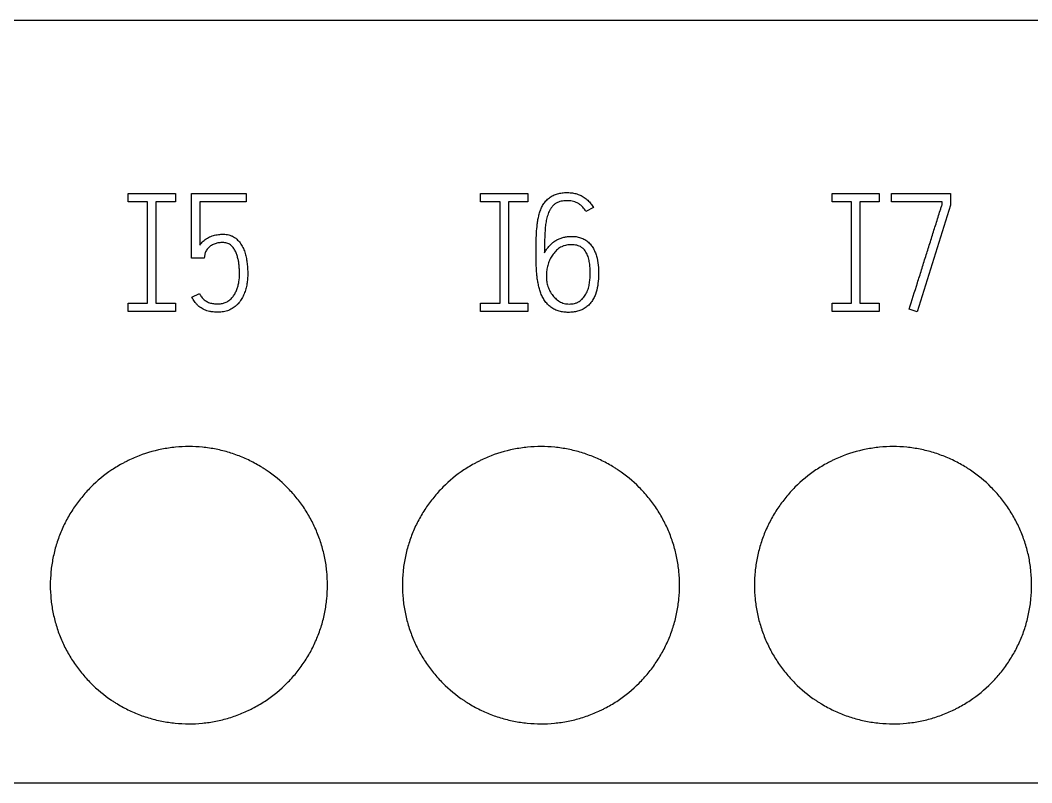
# Model space of a CAD drawing. Extents: x 0 to 420, y 0 to 297.
# Drawn here: x 139.72 to 154.32, y 223.28 to 234.28 of the extents above; entities that cross this region are included whole.
import ezdxf

# ---------------------------------------------------------------- set-up
doc = ezdxf.new("R2010")
doc.units = 0
doc.header["$LTSCALE"] = 23.1
doc.layers.add('10000_FRONT', color=7, linetype='CONTINUOUS')
doc.layers.add('10500_FRONT_LABELING', color=7, linetype='CONTINUOUS')

msp = doc.modelspace()

# ---------------------------------------------------------------- linework, layer by layer
at = {"layer": '10000_FRONT', "color": 7, "linetype": 'CONTINUOUS'}
for p, q in [((96.248, 234.284), (167.748, 234.284)), ((96.248, 223.284), (167.748, 223.284))]:
    msp.add_line(p, q, dxfattribs=at)
for points, knots in [([(144.158, 226.134), (144.158, 226.2), (144.155, 226.265), (144.142, 226.394), (144.133, 226.459), (144.108, 226.586), (144.092, 226.649), (144.064, 226.743), (144.053, 226.774), (144.031, 226.836), (144.019, 226.867), (143.982, 226.958), (143.926, 227.075), (143.86, 227.187), (143.806, 227.269), (143.787, 227.295), (143.748, 227.348), (143.728, 227.374), (143.665, 227.451), (143.621, 227.499), (143.483, 227.638), (143.383, 227.721), (143.26, 227.803), (143.246, 227.812), (143.218, 227.83), (143.204, 227.839), (143.162, 227.864), (143.133, 227.881), (143.046, 227.927), (142.987, 227.955), (142.867, 228.005), (142.805, 228.027), (142.711, 228.056), (142.68, 228.065), (142.616, 228.081), (142.583, 228.088), (142.486, 228.108), (142.356, 228.127), (142.226, 228.134), (142.095, 228.134), (142.029, 228.131), (141.931, 228.121), (141.898, 228.117), (141.833, 228.107), (141.671, 228.079), (141.514, 228.032), (141.363, 227.969), (141.333, 227.956), (141.288, 227.934), (141.273, 227.927), (141.243, 227.912), (141.17, 227.874), (141.1, 227.832), (140.937, 227.723), (140.836, 227.64), (140.72, 227.524), (140.697, 227.5), (140.653, 227.451), (140.632, 227.426), (140.57, 227.35), (140.531, 227.298), (140.459, 227.19), (140.425, 227.134), (140.379, 227.047), (140.364, 227.018), (140.336, 226.958), (140.323, 226.928), (140.285, 226.838), (140.242, 226.715), (140.21, 226.589), (140.191, 226.493), (140.185, 226.461), (140.175, 226.396), (140.171, 226.364), (140.162, 226.265), (140.158, 226.2), (140.158, 226.134)], [0, 0, 0, 0, 0.03125, 0.03125, 0.0625, 0.0625, 0.09375, 0.09375, 0.109375, 0.109375, 0.125, 0.125, 0.15625, 0.1875, 0.1875, 0.203125, 0.203125, 0.21875, 0.21875, 0.25, 0.25, 0.3125, 0.3125, 0.320312, 0.320312, 0.328125, 0.328125, 0.34375, 0.34375, 0.375, 0.375, 0.40625, 0.40625, 0.421875, 0.421875, 0.4375, 0.4375, 0.46875, 0.5, 0.5, 0.53125, 0.53125, 0.546875, 0.546875, 0.5625, 0.625, 0.625, 0.640625, 0.640625, 0.648438, 0.648438, 0.65625, 0.6875, 0.6875, 0.75, 0.75, 0.765625, 0.765625, 0.78125, 0.78125, 0.8125, 0.8125, 0.84375, 0.84375, 0.859375, 0.859375, 0.875, 0.875, 0.90625, 0.9375, 0.9375, 0.953125, 0.953125, 0.96875, 0.96875, 1, 1, 1, 1]), ([(149.238, 226.134), (149.238, 226.2), (149.235, 226.265), (149.222, 226.394), (149.213, 226.459), (149.188, 226.586), (149.172, 226.649), (149.144, 226.743), (149.133, 226.774), (149.111, 226.836), (149.099, 226.867), (149.062, 226.958), (149.006, 227.075), (148.94, 227.187), (148.886, 227.269), (148.867, 227.295), (148.828, 227.348), (148.808, 227.374), (148.745, 227.451), (148.701, 227.499), (148.563, 227.638), (148.463, 227.721), (148.34, 227.803), (148.326, 227.812), (148.298, 227.83), (148.284, 227.839), (148.242, 227.864), (148.213, 227.881), (148.126, 227.927), (148.067, 227.955), (147.947, 228.005), (147.885, 228.027), (147.791, 228.056), (147.76, 228.065), (147.696, 228.081), (147.663, 228.088), (147.566, 228.108), (147.436, 228.127), (147.306, 228.134), (147.175, 228.134), (147.109, 228.131), (147.011, 228.121), (146.978, 228.117), (146.913, 228.107), (146.751, 228.079), (146.594, 228.032), (146.443, 227.969), (146.413, 227.956), (146.368, 227.934), (146.353, 227.927), (146.323, 227.912), (146.25, 227.874), (146.18, 227.832), (146.017, 227.723), (145.916, 227.64), (145.8, 227.524), (145.777, 227.5), (145.733, 227.451), (145.712, 227.426), (145.65, 227.35), (145.611, 227.298), (145.539, 227.19), (145.505, 227.134), (145.459, 227.047), (145.444, 227.018), (145.416, 226.958), (145.403, 226.928), (145.365, 226.838), (145.322, 226.715), (145.29, 226.589), (145.271, 226.493), (145.265, 226.461), (145.255, 226.396), (145.251, 226.364), (145.242, 226.265), (145.238, 226.2), (145.238, 226.134)], [0, 0, 0, 0, 0.03125, 0.03125, 0.0625, 0.0625, 0.09375, 0.09375, 0.109375, 0.109375, 0.125, 0.125, 0.15625, 0.1875, 0.1875, 0.203125, 0.203125, 0.21875, 0.21875, 0.25, 0.25, 0.3125, 0.3125, 0.320312, 0.320312, 0.328125, 0.328125, 0.34375, 0.34375, 0.375, 0.375, 0.40625, 0.40625, 0.421875, 0.421875, 0.4375, 0.4375, 0.46875, 0.5, 0.5, 0.53125, 0.53125, 0.546875, 0.546875, 0.5625, 0.625, 0.625, 0.640625, 0.640625, 0.648438, 0.648438, 0.65625, 0.6875, 0.6875, 0.75, 0.75, 0.765625, 0.765625, 0.78125, 0.78125, 0.8125, 0.8125, 0.84375, 0.84375, 0.859375, 0.859375, 0.875, 0.875, 0.90625, 0.9375, 0.9375, 0.953125, 0.953125, 0.96875, 0.96875, 1, 1, 1, 1]), ([(154.318, 226.134), (154.318, 226.2), (154.315, 226.265), (154.302, 226.394), (154.293, 226.459), (154.268, 226.586), (154.252, 226.649), (154.224, 226.743), (154.213, 226.774), (154.191, 226.836), (154.179, 226.867), (154.142, 226.958), (154.086, 227.075), (154.02, 227.187), (153.966, 227.269), (153.947, 227.295), (153.908, 227.348), (153.888, 227.374), (153.825, 227.451), (153.781, 227.499), (153.643, 227.638), (153.543, 227.721), (153.42, 227.803), (153.406, 227.812), (153.378, 227.83), (153.364, 227.839), (153.322, 227.864), (153.293, 227.881), (153.206, 227.927), (153.147, 227.955), (153.027, 228.005), (152.965, 228.027), (152.871, 228.056), (152.84, 228.065), (152.776, 228.081), (152.743, 228.088), (152.646, 228.108), (152.516, 228.127), (152.386, 228.134), (152.255, 228.134), (152.189, 228.131), (152.091, 228.121), (152.058, 228.117), (151.993, 228.107), (151.831, 228.079), (151.674, 228.032), (151.523, 227.969), (151.493, 227.956), (151.448, 227.934), (151.433, 227.927), (151.403, 227.912), (151.33, 227.874), (151.26, 227.832), (151.097, 227.723), (150.996, 227.64), (150.88, 227.524), (150.857, 227.5), (150.813, 227.451), (150.792, 227.426), (150.73, 227.35), (150.691, 227.298), (150.619, 227.19), (150.585, 227.134), (150.539, 227.047), (150.524, 227.018), (150.496, 226.958), (150.483, 226.928), (150.445, 226.838), (150.402, 226.715), (150.37, 226.589), (150.351, 226.493), (150.345, 226.461), (150.335, 226.396), (150.331, 226.364), (150.322, 226.265), (150.318, 226.2), (150.318, 226.134)], [0, 0, 0, 0, 0.03125, 0.03125, 0.0625, 0.0625, 0.09375, 0.09375, 0.109375, 0.109375, 0.125, 0.125, 0.15625, 0.1875, 0.1875, 0.203125, 0.203125, 0.21875, 0.21875, 0.25, 0.25, 0.3125, 0.3125, 0.320312, 0.320312, 0.328125, 0.328125, 0.34375, 0.34375, 0.375, 0.375, 0.40625, 0.40625, 0.421875, 0.421875, 0.4375, 0.4375, 0.46875, 0.5, 0.5, 0.53125, 0.53125, 0.546875, 0.546875, 0.5625, 0.625, 0.625, 0.640625, 0.640625, 0.648438, 0.648438, 0.65625, 0.6875, 0.6875, 0.75, 0.75, 0.765625, 0.765625, 0.78125, 0.78125, 0.8125, 0.8125, 0.84375, 0.84375, 0.859375, 0.859375, 0.875, 0.875, 0.90625, 0.9375, 0.9375, 0.953125, 0.953125, 0.96875, 0.96875, 1, 1, 1, 1]), ([(140.158, 226.134), (140.158, 226.068), (140.162, 226.003), (140.174, 225.873), (140.184, 225.809), (140.209, 225.682), (140.225, 225.618), (140.253, 225.525), (140.263, 225.493), (140.286, 225.431), (140.297, 225.401), (140.335, 225.31), (140.39, 225.192), (140.457, 225.08), (140.511, 224.999), (140.53, 224.972), (140.569, 224.919), (140.589, 224.893), (140.652, 224.817), (140.696, 224.768), (140.834, 224.63), (140.934, 224.547), (141.057, 224.464), (141.071, 224.455), (141.099, 224.438), (141.113, 224.429), (141.155, 224.403), (141.184, 224.387), (141.271, 224.34), (141.33, 224.312), (141.45, 224.262), (141.512, 224.24), (141.606, 224.211), (141.637, 224.203), (141.701, 224.186), (141.734, 224.179), (141.831, 224.16), (141.961, 224.141), (142.091, 224.134), (142.222, 224.134), (142.287, 224.137), (142.386, 224.147), (142.419, 224.151), (142.484, 224.16), (142.517, 224.166), (142.613, 224.185), (142.677, 224.201), (142.802, 224.239), (142.863, 224.261), (142.954, 224.299), (142.984, 224.312), (143.029, 224.333), (143.044, 224.34), (143.073, 224.355), (143.146, 224.393), (143.217, 224.435), (143.379, 224.544), (143.48, 224.627), (143.597, 224.744), (143.62, 224.768), (143.664, 224.817), (143.685, 224.841), (143.747, 224.917), (143.786, 224.969), (143.858, 225.078), (143.892, 225.134), (143.938, 225.22), (143.953, 225.25), (143.981, 225.309), (143.994, 225.339), (144.032, 225.43), (144.075, 225.553), (144.107, 225.679), (144.126, 225.775), (144.132, 225.807), (144.141, 225.871), (144.145, 225.904), (144.155, 226.002), (144.158, 226.068), (144.158, 226.134)], [0, 0, 0, 0, 0.03125, 0.03125, 0.0625, 0.0625, 0.09375, 0.09375, 0.109375, 0.109375, 0.125, 0.125, 0.15625, 0.1875, 0.1875, 0.203125, 0.203125, 0.21875, 0.21875, 0.25, 0.25, 0.3125, 0.3125, 0.320312, 0.320312, 0.328125, 0.328125, 0.34375, 0.34375, 0.375, 0.375, 0.40625, 0.40625, 0.421875, 0.421875, 0.4375, 0.4375, 0.46875, 0.5, 0.5, 0.53125, 0.53125, 0.546875, 0.546875, 0.5625, 0.5625, 0.59375, 0.59375, 0.625, 0.625, 0.640625, 0.640625, 0.648438, 0.648438, 0.65625, 0.6875, 0.6875, 0.75, 0.75, 0.765625, 0.765625, 0.78125, 0.78125, 0.8125, 0.8125, 0.84375, 0.84375, 0.859375, 0.859375, 0.875, 0.875, 0.90625, 0.9375, 0.9375, 0.953125, 0.953125, 0.96875, 0.96875, 1, 1, 1, 1]), ([(145.238, 226.134), (145.238, 226.068), (145.242, 226.003), (145.254, 225.873), (145.264, 225.809), (145.289, 225.682), (145.305, 225.618), (145.333, 225.525), (145.343, 225.493), (145.366, 225.431), (145.377, 225.401), (145.415, 225.31), (145.47, 225.192), (145.537, 225.08), (145.591, 224.999), (145.61, 224.972), (145.649, 224.919), (145.669, 224.893), (145.732, 224.817), (145.776, 224.768), (145.914, 224.63), (146.014, 224.547), (146.137, 224.464), (146.151, 224.455), (146.179, 224.438), (146.193, 224.429), (146.235, 224.403), (146.264, 224.387), (146.351, 224.34), (146.41, 224.312), (146.53, 224.262), (146.592, 224.24), (146.686, 224.211), (146.717, 224.203), (146.781, 224.186), (146.814, 224.179), (146.911, 224.16), (147.041, 224.141), (147.171, 224.134), (147.302, 224.134), (147.367, 224.137), (147.466, 224.147), (147.499, 224.151), (147.564, 224.16), (147.597, 224.166), (147.693, 224.185), (147.757, 224.201), (147.882, 224.239), (147.943, 224.261), (148.034, 224.299), (148.064, 224.312), (148.109, 224.333), (148.124, 224.34), (148.153, 224.355), (148.226, 224.393), (148.297, 224.435), (148.459, 224.544), (148.56, 224.627), (148.677, 224.744), (148.7, 224.768), (148.744, 224.817), (148.765, 224.841), (148.827, 224.917), (148.866, 224.969), (148.938, 225.078), (148.972, 225.134), (149.018, 225.22), (149.033, 225.25), (149.061, 225.309), (149.074, 225.339), (149.112, 225.43), (149.155, 225.553), (149.187, 225.679), (149.206, 225.775), (149.212, 225.807), (149.221, 225.871), (149.225, 225.904), (149.235, 226.002), (149.238, 226.068), (149.238, 226.134)], [0, 0, 0, 0, 0.03125, 0.03125, 0.0625, 0.0625, 0.09375, 0.09375, 0.109375, 0.109375, 0.125, 0.125, 0.15625, 0.1875, 0.1875, 0.203125, 0.203125, 0.21875, 0.21875, 0.25, 0.25, 0.3125, 0.3125, 0.320312, 0.320312, 0.328125, 0.328125, 0.34375, 0.34375, 0.375, 0.375, 0.40625, 0.40625, 0.421875, 0.421875, 0.4375, 0.4375, 0.46875, 0.5, 0.5, 0.53125, 0.53125, 0.546875, 0.546875, 0.5625, 0.5625, 0.59375, 0.59375, 0.625, 0.625, 0.640625, 0.640625, 0.648438, 0.648438, 0.65625, 0.6875, 0.6875, 0.75, 0.75, 0.765625, 0.765625, 0.78125, 0.78125, 0.8125, 0.8125, 0.84375, 0.84375, 0.859375, 0.859375, 0.875, 0.875, 0.90625, 0.9375, 0.9375, 0.953125, 0.953125, 0.96875, 0.96875, 1, 1, 1, 1]), ([(150.318, 226.134), (150.318, 226.068), (150.322, 226.003), (150.334, 225.873), (150.344, 225.809), (150.369, 225.682), (150.385, 225.618), (150.413, 225.525), (150.423, 225.493), (150.446, 225.431), (150.457, 225.401), (150.495, 225.31), (150.55, 225.192), (150.617, 225.08), (150.671, 224.999), (150.69, 224.972), (150.729, 224.919), (150.749, 224.893), (150.812, 224.817), (150.856, 224.768), (150.994, 224.63), (151.094, 224.547), (151.217, 224.464), (151.231, 224.455), (151.259, 224.438), (151.273, 224.429), (151.315, 224.403), (151.344, 224.387), (151.431, 224.34), (151.49, 224.312), (151.61, 224.262), (151.672, 224.24), (151.766, 224.211), (151.797, 224.203), (151.861, 224.186), (151.894, 224.179), (151.991, 224.16), (152.121, 224.141), (152.251, 224.134), (152.382, 224.134), (152.447, 224.137), (152.546, 224.147), (152.579, 224.151), (152.644, 224.16), (152.677, 224.166), (152.773, 224.185), (152.837, 224.201), (152.962, 224.239), (153.023, 224.261), (153.114, 224.299), (153.144, 224.312), (153.189, 224.333), (153.204, 224.34), (153.233, 224.355), (153.306, 224.393), (153.377, 224.435), (153.539, 224.544), (153.64, 224.627), (153.757, 224.744), (153.78, 224.768), (153.824, 224.817), (153.845, 224.841), (153.907, 224.917), (153.946, 224.969), (154.018, 225.078), (154.052, 225.134), (154.098, 225.22), (154.113, 225.25), (154.141, 225.309), (154.154, 225.339), (154.192, 225.43), (154.235, 225.553), (154.267, 225.679), (154.286, 225.775), (154.292, 225.807), (154.301, 225.871), (154.305, 225.904), (154.315, 226.002), (154.318, 226.068), (154.318, 226.134)], [0, 0, 0, 0, 0.03125, 0.03125, 0.0625, 0.0625, 0.09375, 0.09375, 0.109375, 0.109375, 0.125, 0.125, 0.15625, 0.1875, 0.1875, 0.203125, 0.203125, 0.21875, 0.21875, 0.25, 0.25, 0.3125, 0.3125, 0.320312, 0.320312, 0.328125, 0.328125, 0.34375, 0.34375, 0.375, 0.375, 0.40625, 0.40625, 0.421875, 0.421875, 0.4375, 0.4375, 0.46875, 0.5, 0.5, 0.53125, 0.53125, 0.546875, 0.546875, 0.5625, 0.5625, 0.59375, 0.59375, 0.625, 0.625, 0.640625, 0.640625, 0.648438, 0.648438, 0.65625, 0.6875, 0.6875, 0.75, 0.75, 0.765625, 0.765625, 0.78125, 0.78125, 0.8125, 0.8125, 0.84375, 0.84375, 0.859375, 0.859375, 0.875, 0.875, 0.90625, 0.9375, 0.9375, 0.953125, 0.953125, 0.96875, 0.96875, 1, 1, 1, 1])]:
    msp.add_open_spline(points, degree=3, knots=knots, dxfattribs=at)
at = {"layer": '10500_FRONT_LABELING', "color": 7, "linetype": 'CONTINUOUS'}
for p, q in [((141.283, 231.664), (141.283, 231.784)), ((141.283, 231.784), (141.963, 231.784)), ((141.963, 231.784), (141.963, 231.664)), ((142.198, 230.85), (142.198, 231.784)), ((142.198, 231.784), (142.984, 231.784)), ((142.984, 231.784), (142.984, 231.666)), ((146.368, 231.664), (146.368, 231.784)), ((146.368, 231.784), (147.048, 231.784)), ((147.048, 231.784), (147.048, 231.664)), ((151.438, 231.664), (151.438, 231.784)), ((151.438, 231.784), (152.118, 231.784)), ((152.118, 231.784), (152.118, 231.664)), ((152.298, 231.666), (152.298, 231.786)), ((152.298, 231.786), (153.147, 231.786)), ((153.147, 231.786), (153.147, 231.614)), ((141.563, 231.664), (141.283, 231.664)), ((141.563, 230.204), (141.563, 231.664)), ((141.683, 231.664), (141.683, 230.204)), ((141.963, 231.664), (141.683, 231.664)), ((142.316, 231.666), (142.316, 231.039)), ((142.984, 231.666), (142.316, 231.666)), ((146.648, 231.664), (146.368, 231.664)), ((146.648, 230.204), (146.648, 231.664)), ((146.768, 231.664), (146.768, 230.204)), ((147.048, 231.664), (146.768, 231.664)), ((151.718, 231.664), (151.438, 231.664)), ((151.718, 230.204), (151.718, 231.664)), ((151.838, 231.664), (151.838, 230.204)), ((152.118, 231.664), (151.838, 231.664)), ((153.029, 231.666), (152.298, 231.666)), ((153.029, 231.633), (153.029, 231.666)), ((147.994, 231.581), (147.885, 231.524)), ((153.147, 231.614), (152.664, 230.077)), ((147.635, 231.164), (147.678, 231.166)), ((147.682, 231.046), (147.645, 231.043)), ((142.387, 230.902), (142.378, 230.85)), ((142.378, 230.85), (142.198, 230.85)), ((142.203, 230.291), (142.312, 230.341)), ((141.283, 230.084), (141.283, 230.204)), ((141.283, 230.204), (141.563, 230.204)), ((141.683, 230.204), (141.963, 230.204)), ((141.963, 230.204), (141.963, 230.084)), ((146.368, 230.084), (146.368, 230.204)), ((146.368, 230.204), (146.648, 230.204)), ((146.768, 230.204), (147.048, 230.204)), ((147.048, 230.204), (147.048, 230.084)), ((151.438, 230.084), (151.438, 230.204)), ((151.438, 230.204), (151.718, 230.204)), ((151.838, 230.204), (152.118, 230.204)), ((152.118, 230.204), (152.118, 230.084)), ((141.963, 230.084), (141.283, 230.084)), ((147.048, 230.084), (146.368, 230.084)), ((152.118, 230.084), (151.438, 230.084)), ((152.664, 230.077), (152.551, 230.114))]:
    msp.add_line(p, q, dxfattribs=at)
for points, knots in [([(147.678, 231.166), (147.7, 231.167), (147.722, 231.166), (147.755, 231.16), (147.766, 231.158), (147.788, 231.153), (147.799, 231.15), (147.831, 231.139), (147.851, 231.131), (147.88, 231.114), (147.889, 231.108), (147.907, 231.095), (147.916, 231.088), (147.94, 231.065), (147.955, 231.049), (147.975, 231.022), (147.981, 231.013), (147.993, 230.994), (147.998, 230.984), (148.013, 230.955), (148.022, 230.934), (148.037, 230.893), (148.043, 230.871), (148.057, 230.806), (148.063, 230.763), (148.068, 230.697), (148.069, 230.675), (148.069, 230.631), (148.069, 230.609), (148.067, 230.543), (148.063, 230.499), (148.05, 230.413), (148.04, 230.37), (148.02, 230.318), (148.016, 230.308), (148.007, 230.287), (148.002, 230.277), (147.986, 230.248), (147.974, 230.229), (147.953, 230.203), (147.946, 230.194), (147.931, 230.178), (147.923, 230.171), (147.898, 230.149), (147.88, 230.136), (147.85, 230.119), (147.84, 230.113), (147.82, 230.104), (147.8, 230.095), (147.778, 230.089), (147.757, 230.083), (147.746, 230.08), (147.712, 230.074), (147.69, 230.072), (147.646, 230.069), (147.623, 230.069), (147.579, 230.072), (147.556, 230.075), (147.512, 230.083), (147.491, 230.089), (147.46, 230.101), (147.449, 230.105), (147.429, 230.115), (147.419, 230.12), (147.391, 230.138), (147.373, 230.151), (147.348, 230.173), (147.34, 230.181), (147.324, 230.197), (147.302, 230.222), (147.284, 230.25), (147.267, 230.279), (147.262, 230.289), (147.252, 230.309), (147.247, 230.319), (147.234, 230.35), (147.227, 230.371), (147.215, 230.413), (147.209, 230.435), (147.199, 230.478), (147.195, 230.5), (147.187, 230.543), (147.184, 230.565), (147.179, 230.609), (147.177, 230.631), (147.174, 230.674), (147.173, 230.696), (147.171, 230.74), (147.17, 230.762), (147.169, 230.828), (147.169, 230.871), (147.168, 230.959), (147.169, 231.003), (147.17, 231.09), (147.17, 231.134), (147.174, 231.222), (147.177, 231.265), (147.183, 231.331), (147.186, 231.353), (147.193, 231.397), (147.197, 231.419), (147.206, 231.462), (147.212, 231.483), (147.225, 231.525), (147.232, 231.546), (147.249, 231.586), (147.259, 231.606), (147.282, 231.643), (147.295, 231.661), (147.325, 231.694), (147.341, 231.709), (147.368, 231.729), (147.377, 231.735), (147.396, 231.747), (147.406, 231.752), (147.436, 231.767), (147.456, 231.775), (147.499, 231.787), (147.521, 231.791), (147.565, 231.796), (147.587, 231.798), (147.631, 231.798), (147.654, 231.797), (147.687, 231.793), (147.698, 231.792), (147.72, 231.788), (147.731, 231.785), (147.763, 231.776), (147.783, 231.769), (147.814, 231.756), (147.824, 231.751), (147.843, 231.74), (147.853, 231.734), (147.881, 231.716), (147.898, 231.702), (147.922, 231.68), (147.93, 231.672), (147.945, 231.655), (147.952, 231.646), (147.972, 231.62), (147.983, 231.601), (147.994, 231.581)], [0, 0, 0, 0, 0.015625, 0.015625, 0.023438, 0.023438, 0.03125, 0.03125, 0.046875, 0.046875, 0.054688, 0.054688, 0.0625, 0.0625, 0.078125, 0.078125, 0.085938, 0.085938, 0.09375, 0.09375, 0.109375, 0.109375, 0.125, 0.125, 0.15625, 0.15625, 0.171875, 0.171875, 0.1875, 0.1875, 0.21875, 0.21875, 0.25, 0.25, 0.257812, 0.257812, 0.265625, 0.265625, 0.28125, 0.28125, 0.289062, 0.289062, 0.296875, 0.296875, 0.3125, 0.3125, 0.320312, 0.320312, 0.328125, 0.335938, 0.335938, 0.34375, 0.34375, 0.359375, 0.359375, 0.375, 0.375, 0.390625, 0.390625, 0.40625, 0.40625, 0.414062, 0.414062, 0.421875, 0.421875, 0.4375, 0.4375, 0.445312, 0.445312, 0.453125, 0.46875, 0.46875, 0.476562, 0.476562, 0.484375, 0.484375, 0.5, 0.5, 0.515625, 0.515625, 0.53125, 0.53125, 0.546875, 0.546875, 0.5625, 0.5625, 0.578125, 0.578125, 0.59375, 0.59375, 0.625, 0.625, 0.65625, 0.65625, 0.6875, 0.6875, 0.71875, 0.71875, 0.734375, 0.734375, 0.75, 0.75, 0.765625, 0.765625, 0.78125, 0.78125, 0.796875, 0.796875, 0.8125, 0.8125, 0.828125, 0.828125, 0.835938, 0.835938, 0.84375, 0.84375, 0.859375, 0.859375, 0.875, 0.875, 0.890625, 0.890625, 0.90625, 0.90625, 0.914062, 0.914062, 0.921875, 0.921875, 0.9375, 0.9375, 0.945312, 0.945312, 0.953125, 0.953125, 0.96875, 0.96875, 0.976562, 0.976562, 0.984375, 0.984375, 1, 1, 1, 1]), ([(147.885, 231.524), (147.874, 231.548), (147.859, 231.57), (147.837, 231.594), (147.832, 231.599), (147.822, 231.608), (147.817, 231.612), (147.802, 231.624), (147.791, 231.632), (147.768, 231.645), (147.756, 231.651), (147.732, 231.661), (147.72, 231.665), (147.694, 231.672), (147.681, 231.675), (147.655, 231.678), (147.642, 231.679), (147.603, 231.681), (147.576, 231.679), (147.537, 231.673), (147.524, 231.671), (147.499, 231.663), (147.487, 231.659), (147.469, 231.65), (147.463, 231.647), (147.452, 231.64), (147.446, 231.637), (147.43, 231.625), (147.42, 231.617), (147.402, 231.598), (147.394, 231.587), (147.378, 231.566), (147.371, 231.555), (147.353, 231.521), (147.343, 231.496), (147.327, 231.447), (147.32, 231.421), (147.31, 231.37), (147.306, 231.345), (147.3, 231.293), (147.298, 231.267), (147.295, 231.215), (147.294, 231.189), (147.292, 231.137), (147.291, 231.11), (147.289, 231.032), (147.289, 230.98), (147.289, 230.928)], [0, 0, 0, 0, 0.0625, 0.0625, 0.078125, 0.078125, 0.09375, 0.09375, 0.125, 0.125, 0.15625, 0.15625, 0.1875, 0.1875, 0.21875, 0.21875, 0.25, 0.25, 0.3125, 0.3125, 0.34375, 0.34375, 0.375, 0.375, 0.390625, 0.390625, 0.40625, 0.40625, 0.4375, 0.4375, 0.46875, 0.46875, 0.5, 0.5, 0.5625, 0.5625, 0.625, 0.625, 0.6875, 0.6875, 0.75, 0.75, 0.8125, 0.8125, 0.875, 0.875, 1, 1, 1, 1]), ([(152.551, 230.114), (152.59, 230.241), (152.63, 230.368), (152.69, 230.557), (152.71, 230.621), (152.749, 230.747), (152.769, 230.811), (152.799, 230.906), (152.809, 230.937), (152.829, 231.001), (152.839, 231.032), (152.869, 231.127), (152.888, 231.19), (152.928, 231.317), (152.948, 231.38), (152.978, 231.475), (152.988, 231.507), (153.003, 231.554), (153.008, 231.57), (153.016, 231.594), (153.019, 231.602), (153.024, 231.617), (153.026, 231.625), (153.029, 231.633)], [0, 0, 0, 0, 0.25, 0.25, 0.375, 0.375, 0.5, 0.5, 0.5625, 0.5625, 0.625, 0.625, 0.75, 0.75, 0.875, 0.875, 0.9375, 0.9375, 0.96875, 0.96875, 0.984375, 0.984375, 1, 1, 1, 1]), ([(142.316, 231.039), (142.323, 231.049), (142.331, 231.059), (142.348, 231.078), (142.356, 231.087), (142.374, 231.104), (142.384, 231.112), (142.404, 231.127), (142.414, 231.134), (142.436, 231.147), (142.447, 231.153), (142.469, 231.163), (142.481, 231.168), (142.505, 231.176), (142.517, 231.18), (142.541, 231.186), (142.553, 231.188), (142.578, 231.192), (142.59, 231.194), (142.615, 231.196), (142.627, 231.197), (142.653, 231.197), (142.665, 231.197), (142.69, 231.195), (142.703, 231.193), (142.727, 231.189), (142.739, 231.185), (142.757, 231.18), (142.763, 231.177), (142.775, 231.173), (142.781, 231.17), (142.809, 231.156), (142.829, 231.143), (142.867, 231.109), (142.884, 231.091), (142.906, 231.06), (142.912, 231.05), (142.925, 231.028), (142.931, 231.017), (142.947, 230.984), (142.957, 230.961), (142.972, 230.914), (142.979, 230.89), (142.989, 230.841), (142.993, 230.817), (143, 230.768), (143.005, 230.719), (143.007, 230.67), (143.007, 230.621), (143.007, 230.596), (143.005, 230.547), (143.002, 230.522), (142.995, 230.473), (142.991, 230.449), (142.978, 230.401), (142.971, 230.377), (142.953, 230.331), (142.943, 230.308), (142.919, 230.264), (142.906, 230.243), (142.884, 230.214), (142.876, 230.204), (142.859, 230.185), (142.85, 230.176), (142.822, 230.151), (142.803, 230.136), (142.77, 230.117), (142.759, 230.111), (142.736, 230.101), (142.725, 230.096), (142.701, 230.088), (142.689, 230.085), (142.665, 230.079), (142.652, 230.077), (142.627, 230.074), (142.615, 230.073), (142.59, 230.072), (142.578, 230.072), (142.553, 230.073), (142.54, 230.073), (142.516, 230.075), (142.503, 230.076), (142.485, 230.078), (142.478, 230.079), (142.466, 230.081), (142.46, 230.082), (142.441, 230.087), (142.429, 230.09), (142.406, 230.098), (142.394, 230.102), (142.371, 230.112), (142.36, 230.118), (142.338, 230.131), (142.328, 230.138), (142.308, 230.152), (142.298, 230.16), (142.28, 230.177), (142.271, 230.186), (142.254, 230.205), (142.247, 230.215), (142.226, 230.246), (142.214, 230.268), (142.203, 230.291)], [0, 0, 0, 0, 0.015625, 0.015625, 0.03125, 0.03125, 0.046875, 0.046875, 0.0625, 0.0625, 0.078125, 0.078125, 0.09375, 0.09375, 0.109375, 0.109375, 0.125, 0.125, 0.140625, 0.140625, 0.15625, 0.15625, 0.171875, 0.171875, 0.1875, 0.1875, 0.203125, 0.203125, 0.210938, 0.210938, 0.21875, 0.21875, 0.25, 0.25, 0.28125, 0.28125, 0.296875, 0.296875, 0.3125, 0.3125, 0.34375, 0.34375, 0.375, 0.375, 0.40625, 0.40625, 0.4375, 0.46875, 0.46875, 0.5, 0.5, 0.53125, 0.53125, 0.5625, 0.5625, 0.59375, 0.59375, 0.625, 0.625, 0.65625, 0.65625, 0.671875, 0.671875, 0.6875, 0.6875, 0.71875, 0.71875, 0.734375, 0.734375, 0.75, 0.75, 0.765625, 0.765625, 0.78125, 0.78125, 0.796875, 0.796875, 0.8125, 0.8125, 0.828125, 0.828125, 0.84375, 0.84375, 0.851562, 0.851562, 0.859375, 0.859375, 0.875, 0.875, 0.890625, 0.890625, 0.90625, 0.90625, 0.921875, 0.921875, 0.9375, 0.9375, 0.953125, 0.953125, 0.96875, 0.96875, 1, 1, 1, 1]), ([(142.312, 230.341), (142.32, 230.324), (142.329, 230.307), (142.346, 230.284), (142.352, 230.277), (142.366, 230.263), (142.373, 230.256), (142.395, 230.239), (142.411, 230.228), (142.437, 230.216), (142.446, 230.212), (142.464, 230.206), (142.474, 230.203), (142.492, 230.199), (142.502, 230.197), (142.521, 230.195), (142.531, 230.194), (142.55, 230.193), (142.56, 230.193), (142.579, 230.192), (142.588, 230.192), (142.608, 230.193), (142.617, 230.194), (142.637, 230.197), (142.655, 230.201), (142.674, 230.207), (142.691, 230.214), (142.7, 230.219), (142.725, 230.233), (142.741, 230.244), (142.763, 230.263), (142.77, 230.27), (142.783, 230.284), (142.789, 230.291), (142.807, 230.314), (142.817, 230.33), (142.835, 230.364), (142.843, 230.381), (142.857, 230.417), (142.863, 230.435), (142.87, 230.462), (142.872, 230.472), (142.877, 230.49), (142.878, 230.5), (142.886, 230.547), (142.889, 230.585), (142.889, 230.641), (142.889, 230.66), (142.886, 230.698), (142.885, 230.717), (142.882, 230.755), (142.88, 230.774), (142.874, 230.811), (142.87, 230.83), (142.861, 230.867), (142.856, 230.885), (142.843, 230.921), (142.836, 230.938), (142.822, 230.964), (142.818, 230.972), (142.807, 230.988), (142.802, 230.996), (142.791, 231.011), (142.784, 231.018), (142.771, 231.032), (142.764, 231.039), (142.749, 231.05), (142.741, 231.055), (142.724, 231.064), (142.715, 231.067), (142.696, 231.072), (142.687, 231.074), (142.668, 231.076), (142.658, 231.076), (142.629, 231.077), (142.61, 231.075), (142.582, 231.072), (142.573, 231.07), (142.554, 231.066), (142.545, 231.063), (142.518, 231.054), (142.501, 231.046), (142.476, 231.031), (142.468, 231.025), (142.453, 231.014), (142.446, 231.007), (142.433, 230.994), (142.427, 230.987), (142.415, 230.972), (142.41, 230.964), (142.401, 230.947), (142.397, 230.939), (142.393, 230.925), (142.391, 230.92), (142.389, 230.911), (142.387, 230.907), (142.387, 230.902)], [0, 0, 0, 0, 0.03125, 0.03125, 0.046875, 0.046875, 0.0625, 0.0625, 0.09375, 0.09375, 0.109375, 0.109375, 0.125, 0.125, 0.140625, 0.140625, 0.15625, 0.15625, 0.171875, 0.171875, 0.1875, 0.1875, 0.203125, 0.203125, 0.21875, 0.234375, 0.234375, 0.25, 0.25, 0.28125, 0.28125, 0.296875, 0.296875, 0.3125, 0.3125, 0.34375, 0.34375, 0.375, 0.375, 0.40625, 0.40625, 0.421875, 0.421875, 0.4375, 0.4375, 0.5, 0.5, 0.53125, 0.53125, 0.5625, 0.5625, 0.59375, 0.59375, 0.625, 0.625, 0.65625, 0.65625, 0.6875, 0.6875, 0.703125, 0.703125, 0.71875, 0.71875, 0.734375, 0.734375, 0.75, 0.75, 0.765625, 0.765625, 0.78125, 0.78125, 0.796875, 0.796875, 0.8125, 0.8125, 0.84375, 0.84375, 0.859375, 0.859375, 0.875, 0.875, 0.90625, 0.90625, 0.921875, 0.921875, 0.9375, 0.9375, 0.953125, 0.953125, 0.96875, 0.96875, 0.984375, 0.984375, 0.992188, 0.992188, 1, 1, 1, 1]), ([(147.289, 230.928), (147.297, 230.945), (147.306, 230.961), (147.321, 230.983), (147.327, 230.99), (147.338, 231.004), (147.344, 231.011), (147.363, 231.031), (147.375, 231.045), (147.402, 231.07), (147.416, 231.082), (147.445, 231.103), (147.461, 231.113), (147.485, 231.125), (147.493, 231.129), (147.51, 231.136), (147.519, 231.139), (147.545, 231.148), (147.58, 231.158), (147.617, 231.163), (147.635, 231.164)], [0, 0, 0, 0, 0.125, 0.125, 0.1875, 0.1875, 0.25, 0.25, 0.375, 0.375, 0.5, 0.5, 0.625, 0.625, 0.6875, 0.6875, 0.75, 0.75, 0.875, 1, 1, 1, 1]), ([(147.645, 231.043), (147.62, 231.042), (147.596, 231.038), (147.567, 231.029), (147.561, 231.027), (147.55, 231.022), (147.544, 231.02), (147.527, 231.012), (147.517, 231.006), (147.496, 230.993), (147.486, 230.985), (147.468, 230.969), (147.459, 230.961), (147.442, 230.943), (147.434, 230.934), (147.419, 230.915), (147.412, 230.905), (147.398, 230.886), (147.391, 230.876), (147.378, 230.855), (147.372, 230.844), (147.356, 230.811), (147.347, 230.789), (147.333, 230.742), (147.328, 230.719), (147.323, 230.682), (147.321, 230.67), (147.319, 230.646), (147.319, 230.634), (147.317, 230.598), (147.316, 230.574), (147.319, 230.537), (147.32, 230.525), (147.324, 230.501), (147.326, 230.489), (147.332, 230.466), (147.336, 230.454), (147.343, 230.43), (147.348, 230.419), (147.362, 230.385), (147.373, 230.364), (147.394, 230.332), (147.401, 230.322), (147.416, 230.303), (147.424, 230.294), (147.441, 230.276), (147.45, 230.268), (147.469, 230.252), (147.479, 230.245), (147.509, 230.223), (147.531, 230.211), (147.566, 230.199), (147.578, 230.196), (147.603, 230.192), (147.615, 230.191), (147.64, 230.19), (147.652, 230.19), (147.677, 230.191), (147.689, 230.193), (147.714, 230.197), (147.726, 230.2), (147.744, 230.205), (147.75, 230.207), (147.761, 230.212), (147.767, 230.215), (147.783, 230.223), (147.794, 230.23), (147.809, 230.241), (147.813, 230.245), (147.823, 230.253), (147.827, 230.257), (147.84, 230.27), (147.849, 230.279), (147.864, 230.298), (147.871, 230.308), (147.885, 230.329), (147.89, 230.34), (147.901, 230.362), (147.906, 230.373), (147.915, 230.396), (147.919, 230.408), (147.926, 230.431), (147.929, 230.443), (147.934, 230.467), (147.936, 230.479), (147.94, 230.504), (147.941, 230.516), (147.944, 230.54), (147.945, 230.552), (147.947, 230.577), (147.948, 230.589), (147.949, 230.613), (147.949, 230.625), (147.949, 230.65), (147.948, 230.686), (147.946, 230.723), (147.941, 230.772), (147.937, 230.796), (147.927, 230.844), (147.92, 230.868), (147.906, 230.903), (147.901, 230.914), (147.89, 230.935), (147.884, 230.946), (147.869, 230.966), (147.861, 230.976), (147.848, 230.989), (147.844, 230.993), (147.834, 231.001), (147.829, 231.004), (147.814, 231.015), (147.803, 231.021), (147.78, 231.03), (147.768, 231.034), (147.744, 231.04), (147.732, 231.043), (147.707, 231.046), (147.695, 231.047), (147.682, 231.046)], [0, 0, 0, 0, 0.03125, 0.03125, 0.039062, 0.039062, 0.046875, 0.046875, 0.0625, 0.0625, 0.078125, 0.078125, 0.09375, 0.09375, 0.109375, 0.109375, 0.125, 0.125, 0.140625, 0.140625, 0.15625, 0.15625, 0.1875, 0.1875, 0.21875, 0.21875, 0.234375, 0.234375, 0.25, 0.25, 0.28125, 0.28125, 0.296875, 0.296875, 0.3125, 0.3125, 0.328125, 0.328125, 0.34375, 0.34375, 0.375, 0.375, 0.390625, 0.390625, 0.40625, 0.40625, 0.421875, 0.421875, 0.4375, 0.4375, 0.46875, 0.46875, 0.484375, 0.484375, 0.5, 0.5, 0.515625, 0.515625, 0.53125, 0.53125, 0.546875, 0.546875, 0.554688, 0.554688, 0.5625, 0.5625, 0.578125, 0.578125, 0.585938, 0.585938, 0.59375, 0.59375, 0.609375, 0.609375, 0.625, 0.625, 0.640625, 0.640625, 0.65625, 0.65625, 0.671875, 0.671875, 0.6875, 0.6875, 0.703125, 0.703125, 0.71875, 0.71875, 0.734375, 0.734375, 0.75, 0.75, 0.765625, 0.765625, 0.78125, 0.8125, 0.8125, 0.84375, 0.84375, 0.875, 0.875, 0.890625, 0.890625, 0.90625, 0.90625, 0.921875, 0.921875, 0.929688, 0.929688, 0.9375, 0.9375, 0.953125, 0.953125, 0.96875, 0.96875, 0.984375, 0.984375, 1, 1, 1, 1])]:
    msp.add_open_spline(points, degree=3, knots=knots, dxfattribs=at)

doc.saveas('drawing.dxf')
